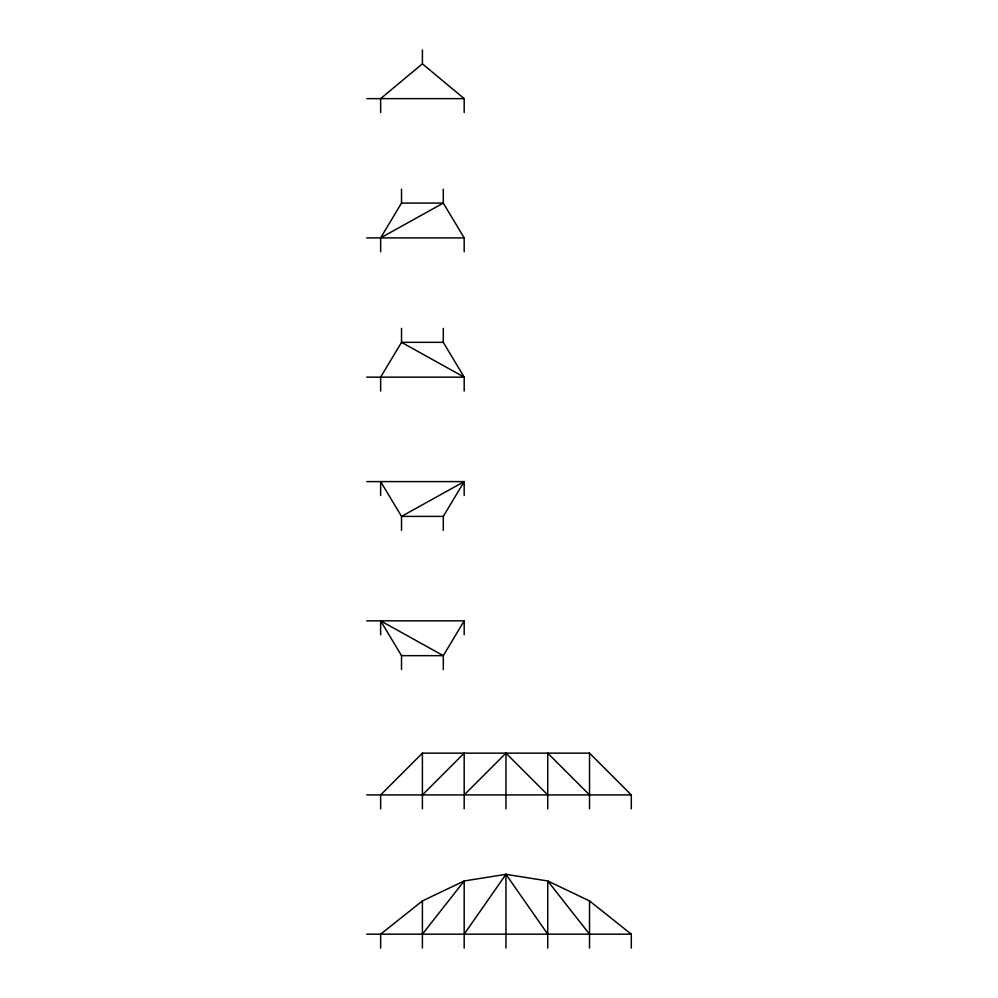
<?xml version="1.0" encoding="UTF-8"?>
<svg xmlns="http://www.w3.org/2000/svg" width="998" height="998" viewBox="0 0 998 998"><rect width="100%" height="100%" fill="white"/><g stroke="black" fill="none" stroke-linecap="round" stroke-linejoin="round"><path stroke-width="1.5" d="M380.637 251.82L380.637 237.898L401.52 203.081L401.52 189.158M443.299 530.337L443.299 516.403L464.182 481.597L366.703 481.597M366.703 620.843L464.182 620.843L443.299 655.661L443.299 669.583M464.182 934.178L505.961 874.323L547.74 880.972L589.519 900.92L631.297 934.178L631.297 948.1M422.404 934.178L464.182 880.972L505.961 874.323L547.74 934.178M631.297 808.842L631.297 794.919L589.519 753.141L422.404 753.141L380.637 794.919L380.637 808.842M422.404 794.919L464.182 753.141L464.182 808.842M464.182 794.919L505.961 753.141L547.74 794.919M422.404 49.9L422.404 63.822L380.637 98.64L380.637 112.562M464.182 948.1L464.182 880.972L422.404 900.92L380.637 934.178L380.637 948.1M380.637 237.898L443.299 203.081L443.299 189.158M366.703 98.64L464.182 98.64L464.182 112.562M401.52 203.081L443.299 203.081L464.182 237.898L464.182 251.82M366.703 237.898L464.182 237.898M464.182 391.079L464.182 377.157L443.299 342.339L401.52 342.339L380.637 377.157L380.637 391.079M366.703 377.157L464.182 377.157L401.52 342.339L401.52 328.417M443.299 516.403L401.52 516.403L380.637 481.597L380.637 495.519M380.637 620.843L401.52 655.661L443.299 655.661L380.637 620.843L380.637 634.778M366.703 794.919L631.297 794.919M366.703 934.178L631.297 934.178M422.404 63.822L464.182 98.64M589.519 794.919L547.74 753.141L547.74 808.842M589.519 934.178L547.74 880.972L547.74 948.1M589.519 753.141L589.519 808.842M589.519 900.92L589.519 948.1M505.961 753.141L505.961 808.842M505.961 874.323L505.961 948.1M464.182 495.519L464.182 481.597L401.52 516.403L401.52 530.337M464.182 620.843L464.182 634.778M443.299 328.417L443.299 342.339M422.404 753.141L422.404 808.842M422.404 900.92L422.404 948.1M401.52 655.661L401.52 669.583"/></g></svg>
